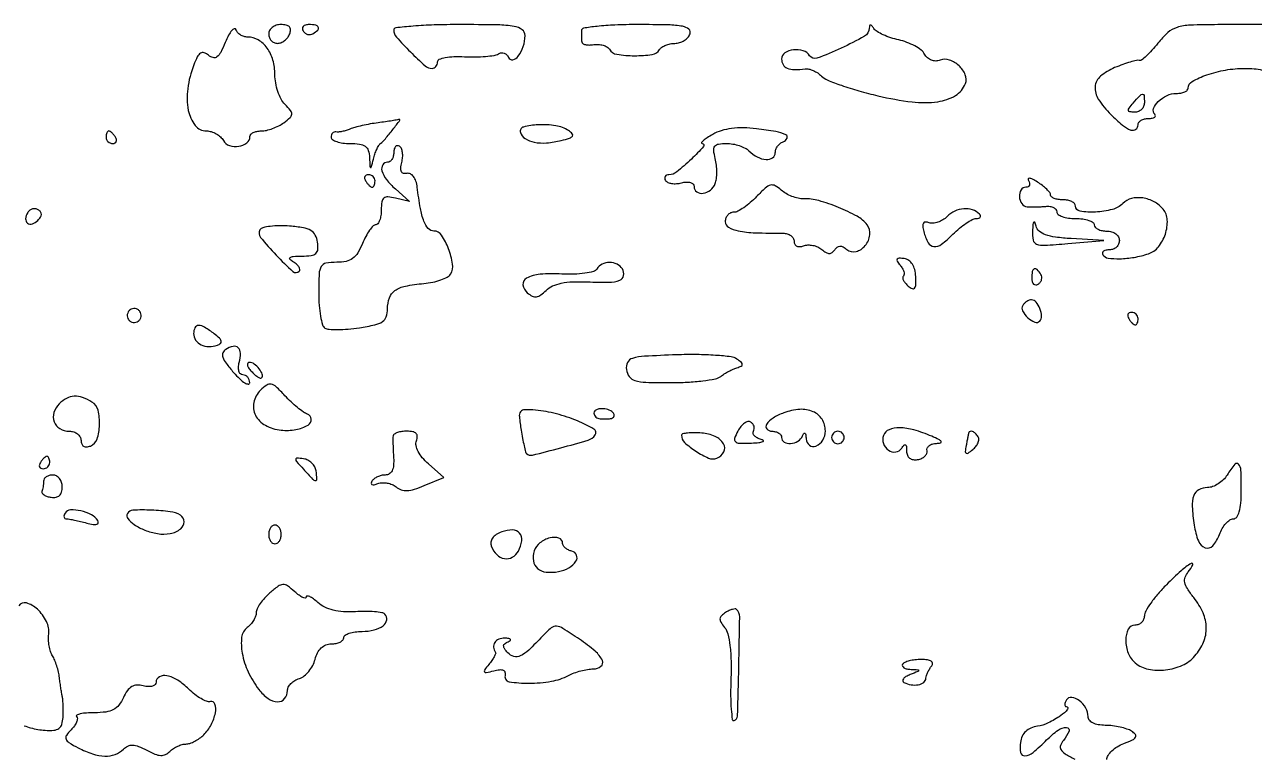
# Model space of a CAD drawing. Extents: x 0 to 5034, y 0 to 2560.
# Drawn here: x 1904 to 2100.6, y 2442.9 to 2560 of the extents above; entities that cross this region are included whole.
import ezdxf

# ---------------------------------------------------------------- set-up
doc = ezdxf.new("R2010")
doc.units = 0

msp = doc.modelspace()

# ---------------------------------------------------------------- linework, layer by layer
for points in [[(2106, 2550.12132, 0.000012), (2107.364814, 2549.611226, 0.000007), (2108.996267, 2549.001546, 0.000007), (2110.626513, 2548.39237, 0.000012)], [(2102, 2560), (2094.75, 2559.990926, 0.008973), (2090.308122, 2559.905645, 0.065908), (2088.21894, 2559.549672, 0.108278), (2086.755508, 2558.719311, 0.042639), (2085.161045, 2557.020577, -0.016059), (2084.21688, 2555.901069, -0.023886), (2083.314976, 2554.990312, -0.020878), (2082.537997, 2554.33485, -0.245784), (2082.161045, 2554.267421, 0.135744), (2081.741448, 2554.282184, 0.012885), (2080.739494, 2554.015172, 0.015718), (2079.542986, 2553.621791, 0.011752), (2078.25, 2553.116449, 0.075596), (2075.98214, 2551.735398, 0.200382), (2075.126973, 2550.082211, 0.167628), (2075.636417, 2548.089684, 0.050772), (2077.636364, 2545.636364, 0.022122), (2079.495563, 2543.934785, 0.08474), (2080.846515, 2543.14714, 0.257088), (2081.632752, 2543.261554, 0.234938), (2082, 2544, -0.163305), (2082.128, 2544.381453, -0.096011), (2082.489583, 2544.70625, -0.077243), (2083.029224, 2544.925704, -0.05808), (2083.666667, 2545, 0.037878), (2084.262653, 2545.045215, 0.107049), (2084.650465, 2545.193285, 0.244364), (2084.772948, 2545.410492, 0.207794), (2084.675343, 2545.657991, -0.294884), (2084.479255, 2546.569542, -0.110256), (2085.231234, 2547.714178, -0.084054), (2086.619092, 2548.668165, -0.109053), (2088.122445, 2549, 0.042774), (2088.841238, 2549.061603, 0.062447), (2089.448468, 2549.246599, 0.081969), (2089.859889, 2549.518522, 0.208755), (2090, 2549.839485, -0.272818), (2090.632417, 2550.912263, -0.042366), (2092.975188, 2551.960642, -0.041478), (2095.980962, 2552.738333, -0.042594), (2099.047053, 2553, -0.020951), (2100.562136, 2552.936486, -0.033747), (2101.838822, 2552.741888, -0.036985)], [(1903.926939, 2447.923492, 0.025444), (1904.944366, 2447.586084, 0.024645), (1906.106387, 2447.326161, 0.027252), (1907.25, 2447.192568, 0.03534), (1908.661277, 2447.20506, 0.137175), (1909.474155, 2447.503765, 0.166215), (1909.92623, 2448.141603, 0.058646), (1910.118421, 2449.261202, 0.010697), (1910.147696, 2450.191681, 0.010244), (1910.137846, 2451.136103, 0.01023), (1910.095032, 2451.968711, 0.035857), (1910.018254, 2452.5, -0.012752), (1909.917825, 2453.023048, -0.003856), (1909.7918, 2453.821821, -0.003861), (1909.664278, 2454.719921, -0.004192), (1909.5543, 2455.595559, 0.027993), (1909.396578, 2456.500642, 0.020237), (1909.124386, 2457.488103, 0.02054), (1908.788052, 2458.40803, 0.041243), (1908.435321, 2459.095559, -0.062431), (1908.119289, 2459.781455, -0.033221), (1907.896166, 2460.690674, -0.032478), (1907.789325, 2461.664327, -0.043198), (1907.826675, 2462.553545, 0.148596), (1907.48552, 2464.580927, 0.088533), (1906.015248, 2466.562474, 0.12119), (1904.274804, 2467.546629, 0.334348), (1903.040227, 2467.065089, -0.021241)], [(2077, 2442.524751, -0.145097), (2077.19532, 2443.183646, -0.05985), (2077.797859, 2443.904952, -0.052369), (2078.677007, 2444.574216, -0.045709), (2079.716116, 2445.082167, 0.016363), (2081.104129, 2445.662547, 0.144569), (2081.599967, 2446.093859, 0.332477), (2081.567859, 2446.525639, 0.072793), (2080.966116, 2447.042103, 0.060813), (2080.211525, 2447.399634, 0.025267), (2079.122859, 2447.701487, 0.024546), (2077.910415, 2447.910695, 0.029063), (2076.75, 2447.984687, -0.0411), (2075.625337, 2448.0836, -0.074878), (2074.751852, 2448.372438, -0.105033), (2074.199092, 2448.817727, -0.172523), (2074, 2449.377555, 0.133026), (2073.627198, 2450.75399, 0.096745), (2072.573885, 2451.950371, 0.131044), (2071.378572, 2452.449294, 0.296245), (2070.530011, 2452.048558, 0.042403), (2070.326227, 2451.646206, 0.092079), (2070.257523, 2451.308014, 0.169868), (2070.329747, 2451.08988, 0.232702), (2070.512412, 2451, -0.629926), (2070.727683, 2450.550377, -0.072948), (2069.628796, 2449.531941, -0.037117), (2067.626349, 2448.365171, -0.078417), (2065.91224, 2447.840811, 0.062322), (2064.838922, 2447.549718, 0.092663), (2064.023563, 2447.022347, 0.096172), (2063.473885, 2446.252595, 0.071947), (2063.180449, 2445.25, 0.083036), (2063.220294, 2443.631447, 0.386667), (2063.904789, 2443.119068, 0.151855), (2065.2136, 2443.667424, 0.021812), (2067.378788, 2445.651515, -0.039468), (2069.206578, 2447.211472, -0.1644), (2070.570336, 2447.635908, -0.525738), (2070.952083, 2447.051435, -0.07596), (2070.071738, 2445.586439, 0.087311), (2069.604301, 2444.767278, 0.224449), (2069.668858, 2444.105335, 0.119895), (2070.312989, 2443.450882, 0.019364), (2071.879577, 2442.562273, 0.019049)]]:
    msp.add_lwpolyline(points, format="xyb")
for points in [[(1943, 2558.5, 0.091732), (1943.105949, 2557.92737, 0.095925), (1943.409197, 2557.440625, 0.099462), (1943.86153, 2557.114899, 0.106859), (1944.393011, 2557, 0.096313), (1944.968559, 2557.111903, 0.06686), (1945.545909, 2557.440625, 0.064359), (1946.037471, 2557.926569, 0.074185), (1946.361626, 2558.5, 0.086117), (1946.492319, 2559.163102, 0.195231), (1946.31408, 2559.632608, 0.155809), (1945.816231, 2559.9132, 0.051069), (1944.968615, 2560, 0.074555), (1944.216216, 2559.887182, 0.088591), (1943.578103, 2559.559511, 0.100732), (1943.151638, 2559.072192, 0.130258)], [(1948.510081, 2558.983688, 0.090427), (1948.820631, 2558.639411, 0.095498), (1949.22714, 2558.434921, 0.099685), (1949.665803, 2558.401101, 0.108373), (1950.069098, 2558.542705, 0.050477), (1950.838655, 2559.13314, 0.315493), (1950.933879, 2559.592818, 0.25701), (1950.519563, 2559.914842, 0.039415), (1949.440983, 2560, 0.067432), (1948.890269, 2559.925389, 0.140899), (1948.524436, 2559.701458, 0.190788), (1948.397824, 2559.36964, 0.136093)], [(1963, 2559.136364, 0.183352), (1963.431185, 2558.000055, 0.015013), (1965.647014, 2555.647014, 0.015013), (1968.000055, 2553.431185, 0.183352), (1969.136364, 2553, 0.120367), (1969.465759, 2553.080462, 0.100708), (1969.746307, 2553.307285, 0.091834), (1969.934732, 2553.646529, 0.081139), (1970, 2554.046077, -0.305306), (1970.271202, 2554.448825, -0.049241), (1971.226523, 2554.730915, -0.038866), (1972.606327, 2554.884746, -0.021267), (1974.30913, 2554.869096, 0.015671), (1976.039951, 2554.833819, 0.018457), (1977.677182, 2554.912254, 0.017605), (1979.041183, 2555.076707, 0.099926), (1979.72372, 2555.329249, -0.106655), (1980.184537, 2555.492811, -0.117934), (1980.654052, 2555.44275, -0.114794), (1981.059437, 2555.183144, -0.09717), (1981.338459, 2554.756231, 0.360803), (1982.019642, 2554.390171, 0.182781), (1982.900854, 2554.943871, 0.084485), (1983.698864, 2556.477977, 0.07573), (1983.984687, 2558.25, 0.242611), (1983.516218, 2559.178503, 0.116044), (1982.249639, 2559.708698, 0.037267), (1979.601842, 2559.950009, 0.004096), (1973.5, 2560, 0.007713), (1969.474021, 2559.937889, 0.012804), (1966.084375, 2559.746307, 0.006415), (1963.310532, 2559.482288, 0.383002)], [(1993, 2559, 0.003778), (1993.003307, 2558.562339, 0.002713), (1993.01335, 2558.073437, 0.002739), (1993.027986, 2557.608119, 0.005901), (1993.045448, 2557.25, 0.241599), (1993.202085, 2556.985482, 0.082629), (1993.625672, 2556.807806, 0.059864), (1994.238804, 2556.738413, 0.037868), (1994.956858, 2556.79785, -0.055599), (1995.718631, 2556.833835, -0.056583), (1996.464928, 2556.700401, -0.062418), (1997.085649, 2556.427181, -0.120048), (1997.470427, 2556.04785, 0.219242), (1998.671029, 2555.251664, 0.037006), (2001.487485, 2555.026046, 0.036941), (2004.30442, 2555.217581, 0.222434), (2005.5, 2556, -0.106804), (2005.869062, 2556.383377, -0.051141), (2006.475222, 2556.70625, -0.04742), (2007.20465, 2556.925881, -0.049465), (2007.952028, 2557, 0.074909), (2008.696159, 2557.112113, 0.064522), (2009.41637, 2557.440625, 0.066849), (2010.004701, 2557.926498, 0.095434), (2010.361626, 2558.5, 0.316371), (2010.172172, 2559.253244, 0.134483), (2009.182573, 2559.724232, 0.039188), (2006.895414, 2559.950287, 0.005045), (2001.968615, 2560, 0.009204), (1998.342751, 2559.933249, 0.018559), (1995.492154, 2559.722125, 0.014562), (1993.35478, 2559.420565, 0.365456)], [(2039.015313, 2559.449266, -0.266012), (2038.246365, 2558.150479, -0.020612), (2034.511695, 2556.229642, -0.019811), (2030.658417, 2554.626745, -0.357064), (2029.480194, 2555.032047, 0.181921), (2028.456772, 2555.821938, 0.104279), (2026.88321, 2555.963315, 0.11738), (2025.515968, 2555.461298, 0.251408), (2025, 2554.5, 0.133499), (2025.242843, 2553.606676, 0.162837), (2025.892474, 2553.04023, 0.099712), (2027.035697, 2552.813849, 0.031907), (2028.772439, 2552.930507, -0.092604), (2029.356031, 2552.899069, -0.045513), (2030.062309, 2552.657575, -0.04304), (2030.772997, 2552.263347, -0.048267), (2031.376655, 2551.766202, 0.100239), (2032.307621, 2551.1488, 0.012627), (2034.579459, 2550.292311, 0.014423), (2037.363269, 2549.411526, 0.011516), (2040.40966, 2548.618857, 0.027232), (2045.868026, 2547.642095, 0.065297), (2049.970781, 2547.674033, 0.100233), (2052.787444, 2548.664027, 0.16821), (2054.385655, 2550.562618, 0.191288), (2054.369123, 2551.987562, 0.108947), (2053.372523, 2553.423705, 0.106053), (2051.838837, 2554.334294, 0.174459), (2050.347271, 2554.303019, -0.092768), (2049.650609, 2554.175239, -0.092174), (2048.953195, 2554.30751, -0.089854), (2048.335877, 2554.686407, -0.082908), (2047.870253, 2555.267362, 0.100876), (2047.305925, 2555.922222, 0.038422), (2046.294285, 2556.58739, 0.036106), (2045.050521, 2557.161805, 0.036726), (2043.744043, 2557.547485, -0.025863), (2042.448323, 2557.899608, -0.028419), (2041.237123, 2558.374812, -0.029502), (2040.259987, 2558.895624, -0.11129), (2039.765313, 2559.375632, 0.027665), (2039.444406, 2559.812001, 0.198425), (2039.218321, 2559.932483, 0.367754), (2039.067411, 2559.827695, 0.061195)], [(1936.064594, 2557.155944, -0.019633), (1935.330148, 2555.562772, -0.111134), (1934.736855, 2554.847689, -0.230024), (1934.12167, 2554.719989, -0.111766), (1933.388546, 2555.092499, 0.087077), (1932.670236, 2555.50283, 0.235139), (1932.102809, 2555.436369, 0.13376), (1931.592535, 2554.861996, 0.024282), (1931.016573, 2553.543591, 0.057186), (1930.05301, 2549.755325, 0.081684), (1930.15057, 2546.294369, 0.116931), (1931.23255, 2543.897261, 0.232562), (1933.057299, 2543, -0.073905), (1933.826347, 2542.885703, -0.055696), (1934.612401, 2542.547455, -0.056207), (1935.296432, 2542.048786, -0.079759), (1935.762772, 2541.45942, 0.189575), (1936.727542, 2540.669809, 0.116229), (1938.211994, 2540.551151, 0.126597), (1939.505657, 2541.103464, 0.232939), (1940, 2542.106989, -0.19308), (1940.136805, 2542.448053, -0.087543), (1940.531356, 2542.737678, -0.067385), (1941.116572, 2542.934225, -0.047398), (1941.80887, 2543, 0.05715), (1942.631708, 2543.094358, 0.030397), (1943.61573, 2543.387067, 0.029819), (1944.597322, 2543.813138, 0.04058), (1945.419768, 2544.317674, 0.02573), (1946.429967, 2545.139306, 0.195266), (1946.692132, 2545.680855, 0.190556), (1946.50582, 2546.259644, 0.024349), (1945.610897, 2547.246246, -0.076521), (1944.992994, 2548.089009, -0.038315), (1944.473201, 2549.307156, -0.0369), (1944.11872, 2550.678486, -0.044828), (1944, 2552, 0.068953), (1943.678526, 2554.320035, 0.08808), (1942.73925, 2556.259128, 0.10301), (1941.330442, 2557.542175, 0.13415), (1939.654762, 2558, -0.072945), (1939.056702, 2558.087717, -0.06673), (1938.489023, 2558.344315, -0.070371), (1938.036604, 2558.724068, -0.10292), (1937.775955, 2559.172136, 0.399116), (1937.506808, 2559.315543, 0.150384), (1937.112074, 2559.063386, 0.05579), (1936.599506, 2558.301708, 0.022047)], [(2083, 2547.5, -0.101721), (2082.882332, 2546.9276, -0.098537), (2082.547793, 2546.440625, -0.097291), (2082.048138, 2546.114368, -0.096419), (2081.460573, 2546, -0.035838), (2080.687524, 2546.055481, -0.325335), (2080.459106, 2546.27802, -0.208212), (2080.553366, 2546.661216, -0.017756), (2081.210573, 2547.461963, -0.007679), (2082.322999, 2548.68486, -0.201684), (2082.719977, 2548.861798, -0.397768), (2082.955338, 2548.648652, -0.019434)], [(1960.5, 2544.307173, 0.011975), (1959.241422, 2544.11147, 0.010588), (1957.940625, 2543.848621, 0.010695), (1956.778751, 2543.56189, 0.031559), (1956, 2543.298246, -0.023795), (1955.37068, 2543.07425, -0.0235), (1954.720312, 2542.909999, -0.024147), (1954.138761, 2542.820855, -0.078263), (1953.75, 2542.841241, 0.137123), (1953.464492, 2542.822959, 0.127225), (1953.220313, 2542.659615, 0.106834), (1953.056399, 2542.370162, 0.075745), (1953, 2542, 0.254951), (1953.209557, 2541.615738, 0.06271), (1953.88125, 2541.29375, 0.048861), (1954.850749, 2541.072766, 0.031626), (1956, 2541, -0.031897), (1957.545318, 2540.901316, -0.125108), (1958.426832, 2540.552833, -0.161168), (1958.911222, 2539.882609, -0.063766), (1959.116001, 2538.75, 0.002131), (1959.196212, 2537.313325, 0.288921), (1959.293226, 2537.178167, 0.452728), (1959.408312, 2537.235837, 0.0028), (1959.731684, 2538.5, -0.021728), (1959.969599, 2539.302309, -0.023534), (1960.270914, 2540.059375, -0.023891), (1960.588505, 2540.679037, -0.09576), (1960.865682, 2541, 0.049829), (1961.650121, 2541.75626, 0.010275), (1962.864227, 2543.246751, 0.007641), (1963.976279, 2544.716493, 0.75459), (1963.872445, 2544.850168, -0.05309), (1963.609638, 2544.775619, -0.002671), (1962.728156, 2544.628857, -0.004262), (1961.676335, 2544.46869, -0.00307)], [(1917, 2542, 0.105053), (1917.081062, 2541.618444, 0.099167), (1917.311086, 2541.29375, 0.09642), (1917.654762, 2541.076123, 0.093332), (1918.059017, 2541, 0.108972), (1918.413961, 2541.078288, 0.182303), (1918.6254, 2541.29375, 0.161196), (1918.656512, 2541.6179, 0.082592), (1918.5, 2542, 0.029505), (1918.231006, 2542.382774, 0.035638), (1917.933975, 2542.70625, 0.038439), (1917.65171, 2542.934461, 0.151918), (1917.440983, 2543, 0.210953), (1917.272352, 2542.92554, 0.081139), (1917.129539, 2542.70625, 0.061769), (1917.032345, 2542.382849, 0.042167)], [(1983.249533, 2542.75, 0.173479), (1984.014891, 2541.77387, 0.092806), (1985.45743, 2541.202343, 0.06871), (1987.440462, 2541.093291, 0.040932), (1989.77694, 2541.480152, 0.016086), (1991.096302, 2541.856791, 0.156441), (1991.562988, 2542.190392, 0.364105), (1991.541039, 2542.564828, 0.06253), (1990.947845, 2543.053395, 0.102336), (1988.896813, 2543.825689, 0.048926), (1986.07277, 2543.990754, 0.056334), (1983.722126, 2543.630825, 0.430987)], [(2014, 2542.457294, 0.013208), (2013.092998, 2541.907016, 0.03266), (2012.46804, 2541.444572, 0.086135), (2012.220135, 2541.148217, 0.571577), (2012.295455, 2541.014742, -0.639467), (2012.517081, 2540.510894, -0.022609), (2010.571179, 2538.498835, -0.018278), (2008.227202, 2536.441557, -0.172635), (2006.986438, 2536, 0.090263), (2006.607462, 2535.931023, 0.168997), (2006.370908, 2535.733827, 0.176403), (2006.313716, 2535.439376, 0.099376), (2006.441979, 2535.09388, 0.15438), (2006.801315, 2534.78447, 0.064046), (2007.424696, 2534.607491, 0.054994), (2008.194768, 2534.577577, 0.046215), (2009.000996, 2534.710511, -0.049856), (2009.775012, 2534.832365, -0.086541), (2010.419485, 2534.757183, -0.126681), (2010.841275, 2534.503889, -0.196983), (2011, 2534.116631, 0.243676), (2011.431803, 2533.283222, 0.189814), (2012.437847, 2533.037496, 0.13366), (2013.628079, 2533.542613, 0.135137), (2014.392119, 2534.579463, 0.063286), (2014.582214, 2535.356242, 0.028497), (2014.641717, 2536.405992, 0.027653), (2014.578725, 2537.536839, 0.033755), (2014.3907, 2538.579463, -0.032645), (2014.150367, 2539.895431, -0.19103), (2014.329166, 2540.561803, -0.199468), (2014.90984, 2540.907807, -0.035917), (2016.191592, 2541, -0.043372), (2017.201005, 2540.912275, -0.036512), (2018.242057, 2540.650474, -0.038038), (2019.161646, 2540.266655, -0.078652), (2019.789877, 2539.810123, 0.075766), (2021.110672, 2538.838682, 0.103012), (2022.529574, 2538.434337, 0.164952), (2023.568325, 2538.704722, 0.252465), (2024, 2539.505151, -0.085826), (2024.09357, 2540.046252, -0.067903), (2024.367188, 2540.574318, -0.067915), (2024.772201, 2541.009697, -0.085928), (2025.25, 2541.279762, 0.19362), (2025.871729, 2541.831174, 0.417046), (2025.685483, 2542.379442, 0.070496), (2024.073518, 2542.899959, 0.013252), (2021, 2543.349009, 0.025674), (2018.894771, 2543.490772, 0.035667), (2017.008134, 2543.38614, 0.040362), (2015.366728, 2543.04077, 0.057777)], [(1963, 2539.559017, -0.062283), (1962.925455, 2538.962904, -0.080552), (1962.70625, 2538.457961, -0.097988), (1962.381379, 2538.120018, -0.153634), (1962, 2538, 0.256542), (1961.231154, 2537.577726, 0.215912), (1961.098931, 2536.646152, 0.096118), (1961.823772, 2535.239988, 0.043409), (1963.25, 2533.722366), (1965.5, 2531.710141), (1963.25, 2532.261451, 0.040177), (1962.064084, 2532.452812, 0.194696), (1961.426478, 2532.252143, 0.18613), (1961.090952, 2531.656866, 0.036319), (1961, 2530.40638, -0.034721), (1960.935919, 2529.484693, -0.052868), (1960.741888, 2528.706874, -0.068921), (1960.458335, 2528.172347, -0.240863), (1960.12132, 2528, 0.208074), (1959.70534, 2527.819057, 0.033695), (1959.135727, 2527.11875, 0.032352), (1958.540069, 2526.148944, 0.023358), (1958, 2525, -0.038981), (1957.24136, 2523.508808, -0.098576), (1956.420088, 2522.618454, -0.106869), (1955.364085, 2522.151561, -0.050885), (1953.87868, 2522, 0.042946), (1952.159777, 2521.852086, 0.22141), (1951.395653, 2521.320899, 0.122421), (1951.062869, 2520.180404, 0.01007), (1951, 2517.059017, 0.018887), (1951.073216, 2515.121426, 0.025731), (1951.294613, 2513.387367, 0.024469), (1951.611889, 2512.016059, 0.18738), (1952.002937, 2511.498185, 0.123679), (1952.645348, 2511.294196, 0.01782), (1954.032274, 2511.258514, 0.01931), (1955.707574, 2511.339877, 0.015428), (1957.502937, 2511.552711, 0.016267), (1959.976263, 2512.006312, 0.093942), (1961.194514, 2512.523174, 0.165433), (1961.794243, 2513.305051, 0.081787), (1962, 2514.554527, -0.084334), (1962.302251, 2516.333764, -0.15745), (1963.176454, 2517.486407, -0.10454), (1964.851157, 2518.196949, -0.025867), (1967.820662, 2518.619094, 0.028767), (1969.221889, 2518.826586, 0.033329), (1970.521028, 2519.18776, 0.03543), (1971.557479, 2519.636544, 0.135257), (1972.06878, 2520.111288, 0.177567), (1972.400144, 2521.728474, 0.054444), (1971.75339, 2524.177951, 0.054908), (1970.631315, 2526.351085, 0.251207), (1969.421227, 2527, -0.214248), (1968.521817, 2527.403934, -0.090948), (1967.821322, 2528.558952, -0.047951), (1967.254367, 2530.624018, -0.012808), (1966.756214, 2534, 0.047113), (1966.540704, 2534.98668, 0.083929), (1966.160365, 2535.723233, 0.117241), (1965.661756, 2536.137486, 0.169766), (1965.09849, 2536.20741, -0.11445), (1964.542755, 2536.215798, -0.226068), (1964.20938, 2536.489636, -0.13684), (1964.114063, 2537.056867, -0.037585), (1964.278351, 2537.956414, 0.045254), (1964.415595, 2538.778948, 0.054303), (1964.389237, 2539.562794, 0.063353), (1964.214916, 2540.195988, 0.156775), (1963.90612, 2540.558021, 0.159385), (1963.562686, 2540.641142, 0.191145), (1963.266173, 2540.495569, 0.126121), (1963.065685, 2540.115829, 0.05878)], [(1958.5, 2535, 0.029505), (1958.768994, 2534.617226, 0.035638), (1959.066025, 2534.29375, 0.038439), (1959.34829, 2534.065539, 0.151918), (1959.559017, 2534, 0.210953), (1959.727648, 2534.07446, 0.081139), (1959.870461, 2534.29375, 0.061769), (1959.967655, 2534.617151, 0.042167), (1960, 2535, 0.105053), (1959.918938, 2535.381556, 0.099167), (1959.688914, 2535.70625, 0.09642), (1959.345238, 2535.923877, 0.093332), (1958.940983, 2536, 0.108972), (1958.586039, 2535.921712, 0.182303), (1958.3746, 2535.70625, 0.161196), (1958.343488, 2535.3821, 0.082592)], [(2020.998596, 2532.498506, -0.025757), (2020.002645, 2531.542179, -0.029071), (2018.951449, 2530.733936, -0.030201), (2017.989411, 2530.161223, -0.119713), (2017.325686, 2530, 0.112385), (2016.819972, 2529.884876, 0.100169), (2016.38942, 2529.559375, 0.094322), (2016.100562, 2529.072752, 0.087122), (2016, 2528.5, 0.270788), (2016.518722, 2527.61243, 0.079098), (2018.060801, 2527.040517, 0.040333), (2020.780037, 2526.721852, 0.010107), (2025.25, 2526.65112, -0.072573), (2025.918726, 2526.556539, -0.087711), (2026.485938, 2526.275253, -0.100975), (2026.86506, 2525.855164, -0.134023), (2027, 2525.360786, 0.122646), (2027.115716, 2524.896132, 0.161317), (2027.429552, 2524.596185, 0.131818), (2027.915737, 2524.507326, 0.071385), (2028.512735, 2524.64326, -0.084748), (2029.194867, 2524.77963, -0.056278), (2029.991836, 2524.712355, -0.054945), (2030.776582, 2524.464062, -0.069238), (2031.423707, 2524.063317, 0.040568), (2032.113618, 2523.579447, 0.125669), (2032.655961, 2523.423193, 0.171069), (2033.105089, 2523.566256, 0.092762), (2033.5, 2524, -0.087072), (2033.882606, 2524.429879, -0.162131), (2034.316335, 2524.58739, -0.131429), (2034.824857, 2524.465919, -0.049261), (2035.437236, 2524.05209, 0.240155), (2036.898286, 2523.723312, 0.159858), (2038.375383, 2524.663999, 0.141873), (2039.118082, 2526.397294, 0.199303), (2038.673668, 2528, 0.101054), (2037.071569, 2529.36436, 0.02889), (2034.112538, 2530.780032, 0.029727), (2030.940817, 2531.863019, 0.075302), (2028.528503, 2532.152138, -0.062574), (2027.656487, 2532.234304, -0.038053), (2026.664491, 2532.53574, -0.037619), (2025.71064, 2532.992126, -0.053573), (2024.951414, 2533.54397, 0.057578), (2023.981201, 2534.237398, 0.193376), (2023.220963, 2534.331746, 0.122305), (2022.385423, 2533.873152, 0.017812)], [(2064.454374, 2535.073825, -0.075431), (2064.62946, 2534.663144, -0.152464), (2064.611998, 2534.315436, -0.187089), (2064.409095, 2534.08534, -0.120128), (2064.059017, 2534, 0.26302), (2063.285645, 2533.56294, 0.151966), (2063.023773, 2532.494654, 0.135667), (2063.406667, 2531.380134, 0.22318), (2064.25, 2530.884846, 0.019509), (2064.852307, 2530.852983, 0.008697), (2065.646875, 2530.855809, 0.008594), (2066.488548, 2530.887923, 0.011513), (2067.25, 2530.947704, -0.058778), (2067.919401, 2530.93696, -0.083863), (2068.485938, 2530.761211, -0.108035), (2068.863406, 2530.453856, -0.169647), (2069, 2530.062858, 0.24557), (2069.21319, 2529.654963, 0.066872), (2069.88125, 2529.312215, 0.051517), (2070.850877, 2529.077453, 0.033663), (2072, 2529, -0.031626), (2073.149251, 2528.927234, -0.048861), (2074.11875, 2528.70625, -0.06271), (2074.790443, 2528.384262, -0.254951), (2075, 2528, 0.191087), (2075.151477, 2527.618118, 0.088204), (2075.5875, 2527.29375, 0.068025), (2076.234582, 2527.073693, 0.048028), (2077, 2527, -0.072314), (2077.769411, 2526.888136, -0.08892), (2078.416667, 2526.5625, -0.10214), (2078.846791, 2526.075754, -0.130775), (2079, 2525.5, -0.103052), (2078.880765, 2524.927627, -0.098802), (2078.542039, 2524.440625, -0.09695), (2078.036055, 2524.114295, -0.095165), (2077.440983, 2524, 0.049931), (2076.877913, 2523.943631, 0.108613), (2076.482664, 2523.769047, 0.184505), (2076.316076, 2523.511183, 0.192903), (2076.367878, 2523.213778, 0.223847), (2077.188927, 2522.679613, 0.039448), (2079.075282, 2522.571026, 0.038391), (2081.35916, 2522.79579, 0.035221), (2083.650586, 2523.369316, 0.146442), (2085.24823, 2524.4776, 0.088579), (2086.35432, 2526.517788, 0.090573), (2086.670455, 2528.770113, 0.164336), (2086.010301, 2530.487589, 0.094832), (2084.557707, 2531.683962, 0.089694), (2082.737516, 2532.289104, 0.096955), (2080.942859, 2532.197045, 0.13604), (2079.553838, 2531.410981, -0.133811), (2077.878638, 2530.453255, -0.049782), (2075.174792, 2530.033997, -0.052568), (2072.719655, 2530.158546, -0.369304), (2072, 2531, 0.191087), (2071.848523, 2531.381882, 0.088204), (2071.4125, 2531.70625, 0.068025), (2070.765418, 2531.926307, 0.048028), (2070, 2532, -0.036145), (2069.234026, 2532.055445, -0.054652), (2068.5875, 2532.223089, -0.071555), (2068.144604, 2532.468376, -0.234711), (2068, 2532.759453, 0.167829), (2067.870369, 2533.134774, 0.031924), (2067.381761, 2533.681914, 0.030876), (2066.701172, 2534.274383, 0.024082), (2065.895357, 2534.833278, 0.020137), (2065.123984, 2535.272868, 0.078234), (2064.603903, 2535.446117, 0.36906), (2064.423685, 2535.337673, 0.222456)], [(1904.468963, 2529.949781, 0.116221), (1904.141241, 2528.967994, 0.258096), (1904.448742, 2528.268926, 0.251496), (1905.214666, 2528.146534, 0.113251), (1906.103799, 2528.703799, 0.053431), (1906.515485, 2529.214314, 0.136091), (1906.655459, 2529.664644, 0.169261), (1906.531428, 2530.059296, 0.094625), (1906.156231, 2530.403444, 0.105525), (1905.716563, 2530.560607, 0.099247), (1905.240657, 2530.529717, 0.096292), (1904.801911, 2530.315254, 0.09291)], [(2051.459429, 2529.316572, -0.057328), (2050.780395, 2528.777644, -0.05627), (2049.99258, 2528.402979, -0.061333), (2049.219466, 2528.239016, -0.113706), (2048.587486, 2528.328055, 0.084777), (2048.006633, 2528.444142, 0.270625), (2047.672993, 2528.261665, 0.166632), (2047.569255, 2527.778504, 0.034274), (2047.733892, 2526.909598, 0.058987), (2048.427432, 2525.140488, 0.252023), (2049.340739, 2524.534806, 0.187873), (2050.565478, 2524.886455, 0.033608), (2052.389978, 2526.480888, -0.022052), (2053.443344, 2527.44522, -0.025845), (2054.525162, 2528.260011, -0.026113), (2055.49532, 2528.843707, -0.122969), (2056.121212, 2529, 0.058692), (2056.537614, 2529.049048, 0.176189), (2056.772937, 2529.204336, 0.251815), (2056.806111, 2529.430995, 0.109776), (2056.637722, 2529.695611, 0.116531), (2055.513672, 2530.390014, 0.098929), (2054.125953, 2530.563189, 0.0923), (2052.696479, 2530.187282, 0.086256)], [(1941.60851, 2527.175572, 0.319555), (1941.685882, 2525.987337, 0.019264), (1944.18547, 2523.149701, 0.019316), (1946.869975, 2520.538793, 0.398912), (1947.899161, 2520.565828, 0.238427), (1947.990951, 2520.845354, 0.103201), (1947.850479, 2521.222544, 0.06977), (1947.495112, 2521.643173, 0.041541), (1946.97104, 2522.03906, -0.054528), (1946.406109, 2522.489269, -0.467189), (1946.430151, 2522.771013, -0.140631), (1946.93278, 2522.944371, -0.011817), (1948.319551, 2522.984687, 0.029464), (1949.806115, 2523.080468, 0.152839), (1950.5461, 2523.416785, 0.19532), (1950.862185, 2524.062703, 0.053093), (1950.819551, 2525.221595, 0.084872), (1950.451598, 2526.361645, 0.143013), (1949.76041, 2527.080709, 0.089532), (1948.540104, 2527.515776, 0.020298), (1946.349585, 2527.787236, 0.022404), (1944.716988, 2527.849148, 0.030361), (1943.244848, 2527.749478, 0.030898), (1942.085014, 2527.526322, 0.193711)], [(2065.114638, 2527, 0.061867), (2065.226971, 2525.537617, 0.262725), (2065.780523, 2524.898884, 0.100876), (2067.030075, 2524.720487, 0.006379), (2070.748637, 2524.988757), (2076.5, 2525.477515), (2071.313685, 2525.788808, -0.016096), (2068.78158, 2526.022779, -0.054693), (2067.171151, 2526.405982, -0.093663), (2066.188305, 2526.981404, -0.150329), (2065.679687, 2527.800051, 0.033904), (2065.478996, 2528.395099, 0.590494), (2065.317487, 2528.413088, 0.132766), (2065.185118, 2528.051509, 0.010008)], [(2043.935517, 2521.577698, -0.042111), (2044.298433, 2521.05684, -0.058494), (2044.523628, 2520.535185, -0.073786), (2044.587856, 2520.090266, -0.197889), (2044.467158, 2519.800491, 0.227081), (2044.368926, 2519.521738, 0.087937), (2044.486311, 2519.118384, 0.063883), (2044.794303, 2518.654602, 0.041089), (2045.256238, 2518.202305, 0.063386), (2045.896615, 2517.795339, 0.350178), (2046.267028, 2517.883691, 0.160411), (2046.457822, 2518.414815, 0.017629), (2046.446678, 2519.726763, 0.049912), (2046.28563, 2520.841409, 0.082068), (2045.909363, 2521.714279, 0.100274), (2045.339218, 2522.301494, 0.114126), (2044.610467, 2522.586666, 0.027899), (2043.80069, 2522.659697, 0.25944), (2043.499344, 2522.505284, 0.295255), (2043.494463, 2522.188025, 0.033491)], [(1995.457509, 2520.931249, -0.192447), (1994.915924, 2520.530554, -0.028145), (1993.549638, 2520.252945, -0.02842), (1991.817596, 2520.101252, -0.020893), (1989.890174, 2520.12293, 0.030824), (1986.37857, 2520.092725, 0.106947), (1984.210199, 2519.461416, 0.306806), (1983.658824, 2518.399791, 0.192765), (1984.351672, 2517.123101, 0.059408), (1985.143634, 2516.610945, 0.147211), (1985.818528, 2516.49992, 0.126231), (1986.510114, 2516.776477, 0.038483), (1987.37302, 2517.515877, -0.090753), (1988.387414, 2518.216415, -0.055188), (1989.777869, 2518.666593, -0.042001), (1991.604409, 2518.884794, -0.020139), (1993.967447, 2518.872209, 0.014853), (1997.369908, 2518.818124, 0.085309), (1999.135888, 2519.14681, 0.264725), (1999.741773, 2519.86761, 0.185844), (1999.541119, 2520.933469, 0.143129), (1998.699949, 2521.690642, 0.112752), (1997.499528, 2521.96414, 0.112701), (1996.298974, 2521.689364, 0.142903)], [(2065, 2519.440983, 0.067432), (2065.074611, 2518.890269, 0.140899), (2065.298542, 2518.524436, 0.190788), (2065.63036, 2518.397824, 0.136093), (2066.016312, 2518.510081, 0.090427), (2066.360589, 2518.820631, 0.095498), (2066.565079, 2519.22714, 0.099685), (2066.598899, 2519.665803, 0.108373), (2066.457295, 2520.069098, 0.050477), (2065.86686, 2520.838655, 0.315493), (2065.407182, 2520.933879, 0.25701), (2065.085158, 2520.519563, 0.039415)], [(2063.570027, 2515.113307, 0.263526), (2063.536037, 2514.224824, 0.086702), (2064.357041, 2513.145004, 0.091396), (2065.465239, 2512.441747, 0.300751), (2066.273108, 2512.606442, 0.215635), (2066.569787, 2513.393126, 0.076928), (2066.304431, 2514.592789, 0.077585), (2065.692218, 2515.647075, 0.226203), (2064.952028, 2516, 0.089674), (2064.59255, 2515.935005, 0.053227), (2064.202043, 2515.739534, 0.051027), (2063.841508, 2515.45248, 0.060786)], [(1920.552786, 2514.08541, 0.099038), (1920.401684, 2513.679226, 0.097945), (1920.417584, 2513.244476, 0.097945), (1920.597789, 2512.848514, 0.099038), (1920.91459, 2512.552786, 0.099038), (1921.320774, 2512.401684, 0.097945), (1921.755524, 2512.417584, 0.097945), (1922.151486, 2512.597789, 0.099038), (1922.447214, 2512.91459, 0.099038), (1922.598316, 2513.320774, 0.097945), (1922.582416, 2513.755524, 0.097945), (1922.402211, 2514.151486, 0.099038), (1922.08541, 2514.447214, 0.099038), (1921.679226, 2514.598316, 0.097945), (1921.244476, 2514.582416, 0.097945), (1920.848514, 2514.402211, 0.099038)], [(2080.5, 2513, 0.029505), (2080.768994, 2512.617226, 0.035638), (2081.066025, 2512.29375, 0.038439), (2081.34829, 2512.065539, 0.151918), (2081.559017, 2512, 0.210953), (2081.727648, 2512.07446, 0.081139), (2081.870461, 2512.29375, 0.061769), (2081.967655, 2512.617151, 0.042167), (2082, 2513, 0.105053), (2081.918938, 2513.381556, 0.099167), (2081.688914, 2513.70625, 0.09642), (2081.345238, 2513.923877, 0.093332), (2080.940983, 2514, 0.108972), (2080.586039, 2513.921712, 0.182303), (2080.3746, 2513.70625, 0.161196), (2080.343488, 2513.3821, 0.082592)], [(1931, 2510.606989, 0.151597), (1931.320062, 2509.575616, 0.129311), (1932.185472, 2508.829066, 0.109835), (1933.434808, 2508.52888, 0.088247), (1934.803003, 2508.748308, 0.097048), (1935.303563, 2509.040622, 0.286673), (1935.41272, 2509.405903, 0.140228), (1935.12244, 2509.882967, 0.024191), (1934.303003, 2510.569198, 0.025681), (1932.758725, 2511.619886, 0.134462), (1931.779844, 2511.900056, 0.291538), (1931.214317, 2511.548713, 0.112353)], [(1936.126314, 2508.078066, 0.168968), (1935.682539, 2507.532028, 0.171326), (1935.676716, 2506.832005, 0.079738), (1936.197605, 2505.855856, 0.017968), (1937.392459, 2504.394049, 0.020745), (1938.372891, 2503.367998, 0.049688), (1939.198681, 2502.717315, 0.120972), (1939.730056, 2502.536916, 0.432265), (1939.968399, 2502.75, 0.088506), (1939.895647, 2503.227242, 0.097062), (1939.662707, 2503.632812, 0.102798), (1939.306855, 2503.903925, 0.11201), (1938.883369, 2504, -0.196983), (1938.496111, 2504.158725, -0.126681), (1938.242817, 2504.580515, -0.086541), (1938.167635, 2505.224988, -0.049856), (1938.289489, 2505.999004, 0.060993), (1938.486768, 2507.46305, 0.207225), (1938.122926, 2508.331945, 0.251348), (1937.309773, 2508.55969, 0.083735)], [(2008.185885, 2507.208522, 0.004734), (2003.076785, 2506.980952, 0.058475), (2001.161053, 2506.650528, 0.207759), (2000.366575, 2505.985, 0.154727), (2000.185885, 2504.841975, 0.123715), (2000.651563, 2503.729436, 0.162334), (2001.550751, 2503.10586, 0.063896), (2003.303376, 2502.828661, 0.007512), (2007.263656, 2502.772342, 0.01331), (2009.944117, 2502.845863, 0.017035), (2012.403664, 2503.063127, 0.01501), (2014.420143, 2503.372407, 0.12222), (2015.263656, 2503.754616, -0.026511), (2015.835937, 2504.159441, -0.017194), (2016.536222, 2504.568125, -0.017295), (2017.249677, 2504.920984, -0.031149), (2017.859653, 2505.152279, 0.031525), (2018.553909, 2505.416127, 0.294219), (2018.719307, 2505.672875, 0.222308), (2018.571794, 2505.988253, 0.019833), (2017.859653, 2506.536551, 0.12522), (2016.91444, 2506.900265, 0.01221), (2014.457127, 2507.131365, 0.014865), (2011.469338, 2507.249813, 0.011235)], [(1940.210573, 2504.600859, 0.023968), (1940.730077, 2504.088723, 0.03842), (1941.224083, 2503.71042, 0.045304), (1941.632938, 2503.494344, 0.297152), (1941.850136, 2503.534328, 0.301864), (1941.981063, 2504.107085, 0.076948), (1941.487692, 2504.978461, 0.069007), (1940.687482, 2505.745464, 0.157897), (1939.901556, 2506, 0.236389), (1939.649322, 2505.873691, 0.218285), (1939.587911, 2505.589002, 0.09576), (1939.782662, 2505.138842, 0.036357)], [(1941.692542, 2501.549685, 0.141867), (1940.62011, 2499.603047, 0.176445), (1940.881348, 2497.566874, 0.150704), (1942.471867, 2495.946347, 0.099616), (1944.985049, 2495.177158, 0.06652), (1947.340315, 2495.258239, 0.094526), (1949.299225, 2495.986081, 0.275112), (1949.793728, 2496.914031, 0.302019), (1949.196734, 2497.726089, -0.067029), (1948.546309, 2498.068104, -0.017262), (1947.601559, 2498.790008, -0.017255), (1946.571526, 2499.696162, -0.01678), (1945.596466, 2500.679391, 0.015796), (1944.188765, 2502.104487, 0.135981), (1943.406824, 2502.521208, 0.209157), (1942.688563, 2502.380816, 0.045031)], [(1909.527617, 2499.38476, 0.120179), (1908.672497, 2497.978017, 0.164641), (1908.700992, 2496.507559, 0.173964), (1909.605173, 2495.412494, 0.134835), (1911.106989, 2495, -0.076024), (1911.830222, 2494.889395, -0.089312), (1912.443928, 2494.568594, -0.100739), (1912.854189, 2494.091459, -0.128037), (1913, 2493.531385, 0.094119), (1913.106211, 2492.972145, 0.166113), (1913.407358, 2492.617923, 0.151899), (1913.885039, 2492.503306, 0.075244), (1914.5, 2492.638374, 0.223288), (1915.552741, 2493.734919, 0.072647), (1915.966546, 2496.001062, 0.071279), (1915.715917, 2498.340111, 0.193186), (1914.75, 2499.662863, 0.053963), (1913.250617, 2500.388212, 0.099314), (1911.914541, 2500.583007, 0.108921), (1910.690736, 2500.24406, 0.074694)], [(1983.356532, 2495.190378, 0.006501), (1983.591671, 2493.851707, 0.009398), (1983.837009, 2492.675729, 0.005627), (1984.071386, 2491.699931, 0.135424), (1984.208709, 2491.457957, 0.260939), (1985.161229, 2491.189304, 0.006539), (1989.683634, 2492.337649, 0.008207), (1994.094819, 2493.597324, 0.171405), (1995.183685, 2494.398066, 0.434006), (1994.969244, 2495.349214, 0.034063), (1992.373628, 2496.641684, 0.035109), (1989.002396, 2497.772777, 0.039986), (1985.649296, 2498.36077, 0.025409), (1983.9219, 2498.434845, 0.23856), (1983.280934, 2498.104146, 0.184126), (1983.07341, 2497.330096, 0.014662)], [(1995, 2497.911516, 0.108912), (1995.076658, 2497.563763, 0.099759), (1995.29375, 2497.267758, 0.095344), (1995.618216, 2497.069259, 0.089971), (1996, 2497), (1996.853125, 2497), (1997.5, 2497, 0.175747), (1998.111709, 2497.221864, 0.342949), (1998.215729, 2497.700136, 0.160477), (1997.675772, 2498.262761, 0.085705), (1996.75, 2498.566187, 0.04951), (1996.08009, 2498.597554, 0.076606), (1995.514062, 2498.479826, 0.105714), (1995.136689, 2498.238673, 0.200506)], [(2025.352327, 2497.940041, 0.049479), (2023.637575, 2497.10026, 0.110462), (2022.605122, 2496.090445, 0.331498), (2022.651402, 2495.365399, 0.220171), (2023.440983, 2495, -0.062283), (2024.037096, 2494.925455, -0.080552), (2024.542039, 2494.70625, -0.097988), (2024.879982, 2494.381379, -0.153634), (2025, 2494, 0.266094), (2025.420317, 2493.266132, 0.152487), (2026.444276, 2493.028666, 0.118456), (2027.621525, 2493.406519, 0.161605), (2028.337719, 2494.25, -0.047085), (2028.551497, 2494.663017, -0.445326), (2028.726226, 2494.69142, -0.194003), (2028.863186, 2494.447013, -0.020409), (2028.921053, 2493.781385, 0.222087), (2029.451108, 2492.770621, 0.266289), (2030.501063, 2492.633106, 0.161571), (2031.591598, 2493.571673, 0.13577), (2032, 2495.047972, 0.139811), (2031.471362, 2496.901563, 0.152363), (2030.057357, 2498.123726, 0.120679), (2027.906662, 2498.493252, 0.071744)], [(2018.01499, 2495.028008, 0.03412), (2017.485386, 2493.852149, 0.312147), (2017.616965, 2493.337177, 0.17738), (2018.25337, 2493.094426, 0.012149), (2020.214816, 2493.116001, 0.013261), (2021.385648, 2493.188471, 0.068373), (2022.017318, 2493.332958, 0.543919), (2022.055451, 2493.509213, 0.133885), (2021.737757, 2493.691683, -0.051864), (2021.101599, 2493.930263, -0.088938), (2020.648436, 2494.267554, -0.130763), (2020.445628, 2494.644602, -0.199333), (2020.504069, 2495.006584, 0.112205), (2020.631554, 2495.378654, 0.100151), (2020.593558, 2495.785983, 0.094377), (2020.39529, 2496.166036, 0.087266), (2020.066485, 2496.45891, 0.199685), (2019.614776, 2496.531523, 0.093835), (2019.065326, 2496.284889, 0.070232), (2018.501478, 2495.760373, 0.047508)], [(2041.298982, 2494.336752, 0.174765), (2041.272562, 2493.040073, 0.160096), (2042.075822, 2491.968303, 0.189403), (2043.249773, 2491.686281, 0.219928), (2044.208294, 2492.302786, -0.037956), (2044.55959, 2492.772513, -0.362693), (2044.789063, 2492.808818, -0.237083), (2044.944786, 2492.563857, -0.022872), (2044.984687, 2491.838484, 0.091337), (2045.113315, 2491.174613, 0.135386), (2045.466481, 2490.702927, 0.128738), (2046.02668, 2490.464158, 0.078531), (2046.75, 2490.47132, 0.062947), (2047.400525, 2490.667125, 0.08443), (2047.9125, 2491.007374, 0.10429), (2048.209522, 2491.434207, 0.156324), (2048.25, 2491.882837, -0.161517), (2048.293207, 2492.312976, -0.121501), (2048.5875, 2492.690453, -0.094306), (2049.099313, 2492.956082, -0.063703), (2049.75, 2493.063386, 0.045637), (2050.429267, 2493.150407, 0.526395), (2050.513573, 2493.359603, 0.135465), (2050.155755, 2493.670606, 0.010747), (2049, 2494.193305, 0.031051), (2046.158789, 2495.202035, 0.065204), (2043.845801, 2495.548884, 0.100045), (2042.197266, 2495.247536, 0.209006)], [(1962.894037, 2494.25, 0.035149), (1962.862779, 2493.804719, 0.005336), (1962.872467, 2492.9125, 0.005955), (1962.907747, 2491.857859, 0.005123), (1962.969404, 2490.75, -0.035426), (1962.963271, 2489.518547, -0.094315), (1962.734959, 2488.673496, -0.144594), (1962.287151, 2488.182224, -0.13696), (1961.634383, 2488, 0.058432), (1961.00904, 2487.92667, 0.050429), (1960.383994, 2487.709615, 0.052995), (1959.8519, 2487.390013, 0.092875), (1959.507079, 2487.011454, 0.115463), (1959.393832, 2486.673868, 0.330852), (1959.514672, 2486.474665, 0.153614), (1959.874293, 2486.445237, 0.035818), (1960.460797, 2486.62333, -0.079886), (1961.159405, 2486.770025, -0.05612), (1961.962625, 2486.718081, -0.055575), (1962.743454, 2486.486993, -0.07362), (1963.376203, 2486.102742, 0.093575), (1964.191853, 2485.65065, 0.091305), (1965.123441, 2485.521833, 0.064615), (1966.293748, 2485.727245, 0.023811), (1967.871209, 2486.303801), (1971.015482, 2487.625868), (1968.529371, 2489.787514, -0.038444), (1967.563084, 2490.767722, -0.056412), (1966.89161, 2491.773432, -0.06949), (1966.564067, 2492.70761, -0.142166), (1966.628619, 2493.474579, 0.085615), (1966.765206, 2494.163972, 0.205037), (1966.575863, 2494.638459, 0.153598), (1966.043397, 2494.916905, 0.044282), (1965.106989, 2495, 0.033638), (1964.292411, 2494.945137, 0.048103), (1963.587801, 2494.779687, 0.058807), (1963.080793, 2494.538364, 0.22066)], [(2009, 2494.355158, 0.208954), (2009.503878, 2493.202083, 0.042413), (2011.305076, 2491.798201, 0.04264), (2013.326506, 2490.714641, 0.195754), (2014.630081, 2490.68829, 0.18132), (2015.752206, 2491.682739, 0.261369), (2015.720575, 2492.979123, 0.155359), (2014.386226, 2494.165704, 0.08462), (2012.241115, 2494.712885, 0.017918), (2010.998547, 2494.768945, 0.029804), (2009.952078, 2494.716225, 0.030698), (2009.17987, 2494.582633, 0.347593)], [(2033, 2494, 0.099038), (2033.076342, 2493.618362, 0.097945), (2033.29375, 2493.29375, 0.097945), (2033.618362, 2493.076342, 0.099038), (2034, 2493, 0.099038), (2034.381638, 2493.076342, 0.097945), (2034.70625, 2493.29375, 0.097945), (2034.923658, 2493.618362, 0.099038), (2035, 2494, 0.099038), (2034.923658, 2494.381638, 0.097945), (2034.70625, 2494.70625, 0.097945), (2034.381638, 2494.923658, 0.099038), (2034, 2495, 0.099038), (2033.618362, 2494.923658, 0.097945), (2033.29375, 2494.70625, 0.097945), (2033.076342, 2494.381638, 0.099038)], [(2054.923489, 2494.75, 0.022627), (2054.879465, 2494.578838, 0.001278), (2054.768639, 2494.042982, 0.001959), (2054.640817, 2493.40412, 0.001435), (2054.503782, 2492.694193, 0.020367), (2054.366074, 2491.76469, 0.292577), (2054.508535, 2491.479244, 0.295382), (2054.825868, 2491.490613, 0.020624), (2055.569283, 2492.057499, 0.053729), (2056.06743, 2492.570492, 0.066817), (2056.403198, 2493.143652, 0.080372), (2056.533867, 2493.6868, 0.158628), (2056.429973, 2494.113307, 0.058821), (2056.014609, 2494.636426, 0.095878), (2055.545492, 2494.951231, 0.167479), (2055.158717, 2494.977568, 0.257983)], [(1906.5, 2490, 0.082592), (1906.343488, 2489.6179, 0.161196), (1906.3746, 2489.29375, 0.182303), (1906.586039, 2489.078288, 0.108972), (1906.940983, 2489, 0.093332), (1907.345238, 2489.076123, 0.09642), (1907.688914, 2489.29375, 0.099167), (1907.918938, 2489.618444, 0.105053), (1908, 2490, 0.042167), (1907.967655, 2490.382849, 0.061769), (1907.870461, 2490.70625, 0.081139), (1907.727648, 2490.92554, 0.210953), (1907.559017, 2491, 0.151918), (1907.34829, 2490.934461, 0.038439), (1907.066025, 2490.70625, 0.035638), (1906.768994, 2490.382774, 0.029505)], [(1948.568603, 2488.924195, 0.00571), (1950.017329, 2487.359658, 0.172957), (1950.487066, 2487.121126, 0.473108), (1950.721463, 2487.342336, 0.019066), (1950.578388, 2488.666871, 0.09263), (1950.353247, 2489.32318, 0.072374), (1949.890588, 2489.919688, 0.071263), (1949.268867, 2490.367609, 0.084275), (1948.580487, 2490.591066, 0.016801), (1947.519364, 2490.710551, 0.435285), (1947.328564, 2490.535433, 0.18237), (1947.46245, 2490.172761, 0.005286)], [(2096.232073, 2488, -0.060506), (2095.614538, 2487.23496, -0.05073), (2094.796369, 2486.5875, -0.05291), (2093.911582, 2486.146539, -0.089395), (2093.098515, 2486, 0.124825), (2091.707957, 2485.647352, 0.18504), (2090.899234, 2484.702881, 0.100402), (2090.648975, 2482.952961, 0.023659), (2090.961353, 2480, 0.05242), (2091.629315, 2477.462997, 0.216063), (2092.727346, 2476.37017, 0.316748), (2093.933012, 2476.685823, 0.08468), (2094.997216, 2478.492678, -0.041445), (2095.456132, 2479.452087, -0.049411), (2096.04493, 2480.263474, -0.056777), (2096.668394, 2480.822408, -0.155599), (2097.225249, 2481, 0.24497), (2097.778802, 2481.288522, 0.083643), (2098.179181, 2482.132525, 0.050253), (2098.425548, 2483.520887, 0.018803), (2098.5, 2485.5, 0.009233), (2098.439162, 2488.794159, 0.176765), (2098.058152, 2489.729443, 0.462585), (2097.439516, 2489.709326, 0.028383)], [(1907, 2487, -0.021205), (1906.981721, 2486.569191, -0.016288), (1906.926563, 2486.10144, -0.016562), (1906.846072, 2485.6667, -0.037164), (1906.75, 2485.345329, 0.259892), (1906.789003, 2485.075877, 0.093387), (1907.0875, 2484.80752, 0.06305), (1907.597523, 2484.579688, 0.03713), (1908.25, 2484.433813, 0.08255), (1909.003128, 2484.448123, 0.144412), (1909.554716, 2484.728703, 0.135449), (1909.888149, 2485.279778, 0.068827), (1910, 2486.088484, 0.076939), (1909.886959, 2486.81875, 0.089791), (1909.559375, 2487.438492, 0.100768), (1909.072052, 2487.852794, 0.126602), (1908.5, 2488, 0.064853), (1907.926543, 2487.925306, 0.082425), (1907.440625, 2487.70625, 0.098894), (1907.115568, 2487.381354, 0.148195)], [(1910.441979, 2481.90612, 0.067412), (1910.287072, 2481.558264, 0.138047), (1910.284119, 2481.262162, 0.187067), (1910.429171, 2481.064982, 0.138326), (1910.690983, 2480.986345, -0.038865), (1911.147356, 2480.943058, -0.007364), (1911.969223, 2480.787565, -0.007824), (1912.925764, 2480.576315, -0.00711), (1913.906372, 2480.328822, 0.022295), (1914.916279, 2480.106313, 0.09813), (1915.523097, 2480.120489, 0.299899), (1915.741677, 2480.346323, 0.18712), (1915.671956, 2480.72177, 0.136408), (1914.664304, 2481.653143, 0.063144), (1912.974468, 2482.26772, 0.066368), (1911.315488, 2482.417694, 0.248651)], [(1920.414746, 2481.863307, 0.312972), (1920.459404, 2481.036107, 0.079933), (1921.495338, 2480.069673, 0.058287), (1923.201166, 2479.192985, 0.044757), (1925.222403, 2478.636116, 0.092006), (1927.267959, 2478.644525, 0.121888), (1928.954138, 2479.418224, 0.232229), (1929.48134, 2480.533259, 0.256012), (1928.896818, 2481.56377, 0.106811), (1927.272995, 2482.139565, 0.023166), (1924.290287, 2482.383562, 0.017747), (1921.308066, 2482.382994, 0.250666)], [(1943, 2478.5, 0.064853), (1943.074694, 2477.926543, 0.082425), (1943.29375, 2477.440625, 0.098894), (1943.618646, 2477.115568, 0.148195), (1944, 2477, 0.148195), (1944.381354, 2477.115568, 0.098894), (1944.70625, 2477.440625, 0.082425), (1944.925306, 2477.926543, 0.064853), (1945, 2478.5, 0.064853), (1944.925306, 2479.073457, 0.082425), (1944.70625, 2479.559375, 0.098894), (1944.381354, 2479.884432, 0.148195), (1944, 2480, 0.148195), (1943.618646, 2479.884432, 0.098894), (1943.29375, 2479.559375, 0.082425), (1943.074694, 2479.073457, 0.064853)], [(1980.266655, 2478.912492, 0.051654), (1979.370058, 2478.466836, 0.094491), (1978.776333, 2477.91047, 0.121999), (1978.519723, 2477.280202, 0.128261), (1978.593974, 2476.615704, 0.105386), (1979.459496, 2475.284215, 0.152931), (1980.69351, 2474.640383, 0.17494), (1981.952388, 2474.855179, 0.141949), (1982.91497, 2475.84112, 0.08747), (1983.460456, 2477.504421, 0.216797), (1983.10858, 2478.707332, 0.219006), (1981.975075, 2479.224474, 0.088957)], [(1985.460375, 2475.875154, 0.113179), (1985.328423, 2474.268263, 0.182291), (1985.983995, 2473.079818, 0.15171), (1987.38102, 2472.480975, 0.073656), (1989.341275, 2472.565724, 0.080014), (1991.004406, 2473.172704, 0.120978), (1992.126381, 2474.218803, 0.246172), (1992.221052, 2475.193249, 0.247082), (1991.473668, 2475.823324, -0.056733), (1990.910113, 2476.01593, -0.065291), (1990.43289, 2476.323883, -0.075657), (1990.109902, 2476.694895, -0.142269), (1990, 2477.073324, 0.322195), (1989.39771, 2477.910962, 0.146555), (1987.975925, 2477.957879, 0.100745), (1986.354794, 2477.156985, 0.152104)], [(2086.533333, 2470.466667, 0.019105), (2085.180552, 2469.006359, 0.023455), (2084.037917, 2467.540417, 0.022845), (2083.208751, 2466.245388, 0.131709), (2083, 2465.466667, -0.101358), (2082.885364, 2464.906979, -0.098461), (2082.559375, 2464.430833, -0.097382), (2082.072508, 2464.111845, -0.096766), (2081.5, 2464, 0.283677), (2080.424859, 2463.336631, 0.118267), (2080.020702, 2461.608151, 0.091843), (2080.421, 2459.514528, 0.127174), (2081.534642, 2457.97125, 0.124006), (2083.647233, 2456.961229, 0.079103), (2086.382258, 2456.848098, 0.077411), (2089.07783, 2457.597171, 0.108114), (2091.076586, 2459.088304, 0.0774), (2092.457106, 2461.290471, 0.106424), (2092.904845, 2463.576405, 0.100185), (2092.378961, 2465.946634, 0.0622), (2090.903156, 2468.395988, -0.022563), (2089.872599, 2469.83527, -0.092046), (2089.462694, 2470.824853, -0.14181), (2089.523521, 2471.661098, -0.084795), (2090.025601, 2472.530847, 0.067621), (2090.721351, 2473.646308, 0.731905), (2090.47121, 2473.870077, 0.050417), (2088.880179, 2472.698843, 0.012519)], [(1943.162329, 2469.140787, 0.030591), (1942.334791, 2468.329288, 0.033043), (1941.635184, 2467.442516, 0.035067), (1941.144785, 2466.608966, 0.115937), (1941, 2465.992947, -0.091137), (1940.895642, 2465.425165, -0.045797), (1940.57414, 2464.768137, -0.043414), (1940.104928, 2464.129144, -0.049313), (1939.550265, 2463.610243, 0.204041), (1938.677831, 2462.067561, 0.074793), (1938.772878, 2459.511946, 0.061879), (1939.726736, 2456.535028, 0.053589), (1941.415956, 2453.721818, 0.074898), (1942.892342, 2452.280307, 0.147098), (1944.430363, 2451.75035, 0.235462), (1945.539589, 2452.249389, 0.17308), (1946, 2453.539601, -0.125697), (1946.14095, 2454.091414, -0.069575), (1946.558297, 2454.653019, -0.062308), (1947.173845, 2455.139011, -0.059203), (1947.900586, 2455.468447, 0.091122), (1948.673605, 2455.879846, 0.053156), (1949.424549, 2456.618322, 0.050787), (1950.042084, 2457.548514, 0.059741), (1950.419638, 2458.535835, -0.056108), (1950.811941, 2459.584427, -0.085709), (1951.391438, 2460.360965, -0.097073), (1952.137961, 2460.834376, -0.093172), (1953.019052, 2461, 0.048508), (1953.777156, 2461.073722, 0.068509), (1954.418097, 2461.29375, 0.088693), (1954.849811, 2461.618149, 0.18959), (1955, 2462, -0.251914), (1955.206632, 2462.384097, -0.064068), (1955.863914, 2462.70625, -0.049716), (1956.81438, 2462.9272, -0.032276), (1957.940983, 2463, 0.059342), (1959.86141, 2463.22873, 0.10357), (1961.303468, 2463.913792, 0.188586), (1961.864828, 2464.833304, 0.244904), (1961.572901, 2465.760432, 0.159594), (1961.113183, 2465.993305, 0.01769), (1959.927938, 2466.132595, 0.020132), (1958.466816, 2466.193045, 0.015007), (1956.854012, 2466.146384, -0.029463), (1954.947242, 2466.146334, -0.045288), (1953.316093, 2466.391855, -0.052819), (1951.96051, 2466.879707, -0.071263), (1950.881246, 2467.607471, 0.022376), (1950.158358, 2468.205093, 0.050816), (1949.552616, 2468.571934, 0.110719), (1949.160854, 2468.660547, 0.414772), (1949, 2468.5, -0.406625), (1948.841613, 2468.337445, -0.115661), (1948.460184, 2468.416482, -0.052374), (1947.8685, 2468.77057, -0.022914), (1947.162329, 2469.353095, 0.029719), (1946.015972, 2470.272818, 0.16902), (1945.27611, 2470.487049, 0.145968), (1944.50335, 2470.211157, 0.020414)], [(2016.035342, 2466.021842, 0.053798), (2015.374763, 2465.508033, 0.186996), (2015.152071, 2465.02567, 0.155652), (2015.294233, 2464.459562, 0.03448), (2015.88546, 2463.638012, -0.113615), (2016.411296, 2462.593703, -0.029884), (2016.749506, 2460.739862, -0.025327), (2016.920521, 2458.302885, -0.013915), (2016.895367, 2455.311797, 0.010442), (2016.855523, 2452.716923, 0.01838), (2016.946178, 2450.574403, 0.013862), (2017.121985, 2448.934005, 0.46819), (2017.415118, 2448.75, 0.316002), (2017.954097, 2449.468715, 0.002245), (2018.16828, 2457.454168, 0.002878), (2018.298765, 2465.327891, 0.201725), (2017.811949, 2466.521385, 0.221285), (2017.576928, 2466.607133, 0.047134), (2017.137499, 2466.527215, 0.04096), (2016.601095, 2466.327772, 0.028939)], [(1986.792611, 2462.25, -0.012899), (1984.567545, 2460.01136, -0.078947), (1983.231945, 2459.087639, -0.181758), (1982.211165, 2458.99766, -0.137804), (1981.24216, 2459.58585, -0.032412), (1980.704452, 2460.241938, -0.162107), (1980.565698, 2460.689952, -0.227578), (1980.743254, 2461.0407, -0.067522), (1981.279296, 2461.347485, 0.064647), (1981.632445, 2461.546922, 0.444436), (1981.648537, 2461.722965, 0.173052), (1981.382725, 2461.8623, 0.023759), (1980.75, 2461.921053, 0.104476), (1979.790925, 2461.763212, 0.15498), (1979.133121, 2461.23255, 0.172263), (1978.942828, 2460.465857, 0.132615), (1979.25, 2459.653695, -0.260112), (1979.275891, 2459.432139, -0.027606), (1979.042587, 2458.946454, -0.028493), (1978.675541, 2458.360984, -0.018945), (1978.192849, 2457.732369, 0.013327), (1977.481138, 2456.826747, 0.33617), (1977.48386, 2456.530288, 0.28871), (1977.783598, 2456.420577, 0.011131), (1978.985439, 2456.706443, -0.035395), (1979.916081, 2456.880621, -0.132384), (1980.499316, 2456.793083, -0.228493), (1980.780237, 2456.465793, -0.119341), (1980.79259, 2455.916232, 0.430888), (1981.442342, 2454.963655, 0.04074), (1984.58546, 2454.72098, 0.040704), (1988.210282, 2455.032544, 0.081251), (1990.926395, 2455.960608, -0.03571), (1991.818183, 2456.358863, -0.023242), (1992.895611, 2456.694678, -0.023376), (1993.983185, 2456.92526, -0.040566), (1994.902874, 2457, 0.166852), (1996.125054, 2457.419526, 0.3505), (1996.344651, 2458.33575, 0.108174), (1995.196981, 2459.831387, 0.025462), (1992.672461, 2461.75, 0.007714), (1990.036358, 2463.490403, 0.121408), (1989.023622, 2463.833295, 0.20001), (1988.173194, 2463.560899, 0.027368)], [(2044.345492, 2457.75, 0.244049), (2044.323779, 2457.460398, 0.156101), (2044.549525, 2457.199666, 0.086189), (2045.030058, 2457.010219, 0.041211), (2045.690983, 2456.929715, -0.005569), (2046.808895, 2456.873805, -0.440334), (2046.908357, 2456.750839, -0.264279), (2046.780195, 2456.587802, -0.00365), (2045.566376, 2456.102217, 0.036781), (2044.888082, 2455.777258, 0.093681), (2044.475007, 2455.424272, 0.207582), (2044.388578, 2455.10893, 0.2415), (2044.566376, 2454.857637, 0.077739), (2045.705192, 2454.472721, 0.088063), (2046.857195, 2454.478362, 0.113943), (2047.721792, 2454.851553, 0.216171), (2048.085037, 2455.5, -0.057142), (2048.17678, 2455.954934, -0.028984), (2048.388885, 2456.5, -0.028356), (2048.676008, 2457.043848, -0.037586), (2049, 2457.5, 0.187883), (2049.135165, 2457.906119, 0.251053), (2048.938257, 2458.233063, 0.10502), (2048.328269, 2458.440297, 0.029565), (2047.319472, 2458.5, 0.027659), (2046.324404, 2458.444913, 0.034121), (2045.410302, 2458.279687, 0.036416), (2044.686206, 2458.039862, 0.157428)], [(1925, 2454.883369, -0.19877), (1924.838173, 2454.49238, -0.128644), (1924.409851, 2454.241381, -0.08578), (1923.748863, 2454.173029, -0.046955), (1922.942729, 2454.304726, 0.073728), (1921.920796, 2454.416133, 0.125351), (1921.101246, 2454.173351, 0.107179), (1920.412997, 2453.530962, 0.044725), (1919.782214, 2452.421357, -0.059553), (1919.05879, 2451.232079, -0.105805), (1918.181474, 2450.501316, -0.088581), (1916.969906, 2450.117236, -0.032584), (1915.172818, 2450, 0.01663), (1913.869202, 2449.95663, 0.036192), (1912.878444, 2449.818155, 0.067935), (1912.321719, 2449.616899, 0.50597), (1912.285714, 2449.380952, -0.221504), (1912.412272, 2449.033629, -0.077012), (1912.282305, 2448.503139, -0.058561), (1911.933856, 2447.881611, -0.03938), (1911.404809, 2447.261952, 0.044992), (1910.664705, 2446.375154, 0.25239), (1910.598516, 2445.781825, 0.161242), (1911.071461, 2445.223835, 0.01735), (1912.566735, 2444.380999, 0.03862), (1914.854717, 2443.409939, 0.074208), (1916.812198, 2443.061756, 0.095128), (1918.447316, 2443.328647, 0.108907), (1919.779794, 2444.179794, -0.088409), (1920.48771, 2444.673558, -0.120826), (1921.247905, 2444.821489, -0.084414), (1922.189609, 2444.614145, -0.026568), (1923.5, 2444, 0.026568), (1924.810391, 2443.385855, 0.084414), (1925.752095, 2443.178511, 0.120826), (1926.51229, 2443.326442, 0.088409), (1927.220206, 2443.820206, -0.050102), (1927.772656, 2444.271795, -0.03802), (1928.456293, 2444.653436, -0.038956), (1929.160507, 2444.914715, -0.069463), (1929.771429, 2445, 0.082542), (1930.40285, 2445.104952, 0.037441), (1931.175528, 2445.435528, 0.035754), (1931.956965, 2445.915265, 0.040856), (1932.625504, 2446.482647, 0.075673), (1933.80244, 2448.082216, 0.071286), (1934.480088, 2449.992129, 0.123167), (1934.416127, 2451.367192, 0.395054), (1933.693239, 2451.787589, -0.147894), (1933.080271, 2451.829293, -0.039257), (1932.183402, 2452.251591, -0.036273), (1931.192177, 2452.916781, -0.030468), (1930.244481, 2453.755519, 0.052651), (1928.473897, 2455.187888, 0.09104), (1926.730264, 2455.911574, 0.175184), (1925.523314, 2455.747615, 0.279163)]]:
    msp.add_lwpolyline(points, format="xyb", close=True)

doc.saveas('drawing.dxf')
